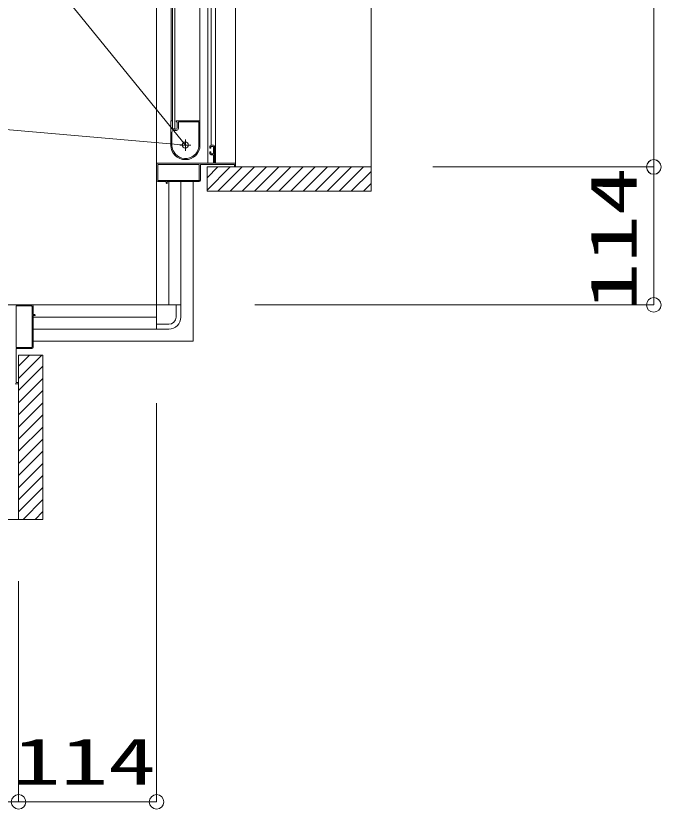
# Model space of a CAD drawing. Units: millimetres on the paper. Extents: x -305 to 305, y -152 to 152.
# Drawn here: x -169.22 to -142.68, y -0.68 to 31.96 of the extents above; entities that cross this region are included whole.
import ezdxf
from ezdxf.enums import TextEntityAlignment as Align

# ---------------------------------------------------------------- set-up
doc = ezdxf.new("R2010")
doc.units = ezdxf.units.MM
doc.linetypes.add('LONG_CHAIN', pattern=[21, 18, -1, 1, -1])
doc.linetypes.add('LONG_DOUBLE_CHAIN', pattern=[21.8, 18, -1, 0.6, -0.6, 0.6, -1])
doc.layers.add('0-0_0', color=7, linetype='Continuous', lineweight=9)
doc.layers.add('0-1_VIEW0001', color=7, linetype='Continuous', lineweight=9)
doc.styles.add('ＭＳ ゴシック', font='')
doc.styles.get('ＭＳ ゴシック').set_extended_font_data('MS Gothic')

# ---------------------------------------------------------------- blocks, each defined once
blk = doc.blocks.new('_ORIGIN')
at = {"layer": '0-0_0'}
blk.add_line((0, 0), (-1, 0), dxfattribs=at)
blk.add_circle((0, 0), 0.5, dxfattribs=at)

msp = doc.modelspace()

# ---------------------------------------------------------------- linework, layer by layer
at = {"layer": '0-1_VIEW0001'}
for p, q in [((-154.609, 65.347), (-154.609, 24.748)), ((-160.184, 25.898), (-160.184, 64.248)), ((-142.983, 63.803), (-142.983, 26.348)), ((-163.434, 19.073), (-163.434, 45.798)), ((-163.434, 45.798), (-163.434, 25.198)), ((-162.784, 43.648), (-162.784, 27.323)), ((-162.684, 43.648), (-162.684, 27.323)), ((-162.834, 43.323), (-162.834, 27.648)), ((-161.649, 26.648), (-161.649, 42.236)), ((-161.328, 25.898), (-161.328, 41.885)), ((-161.188, 26.648), (-161.188, 41.688)), ((-161.011, 25.898), (-161.011, 40.573)), ((-162.849, 27.633), (-162.849, 26.648)), ((-162.808, 27.648), (-162.834, 27.648)), ((-162.786, 27.627), (-162.795, 27.641)), ((-162.624, 27.619), (-162.624, 27.613)), ((-162.614, 27.641), (-162.622, 27.627)), ((-161.659, 27.648), (-162.601, 27.648)), ((-162.584, 27.573), (-162.584, 27.348)), ((-162.539, 27.588), (-162.539, 27.328)), ((-161.709, 27.598), (-162.529, 27.598)), ((-161.699, 26.574), (-161.699, 27.588)), ((-162.804, 27.178), (-162.804, 26.648)), ((-162.684, 27.323), (-162.784, 27.323)), ((-162.634, 27.298), (-162.759, 27.298)), ((-162.614, 27.253), (-162.729, 27.253)), ((-161.249, 26.598), (-161.249, 26.533)), ((-161.234, 26.518), (-161.214, 26.518)), ((-161.099, 26.648), (-161.199, 26.648)), ((-161.199, 26.533), (-161.199, 26.578)), ((-161.184, 26.593), (-161.114, 26.593)), ((-161.099, 26.578), (-161.099, 26.308)), ((-161.049, 25.913), (-161.049, 26.598)), ((-161.249, 26.353), (-161.249, 26.298)), ((-161.214, 26.368), (-161.234, 26.368)), ((-161.199, 26.308), (-161.199, 26.353)), ((-161.199, 26.248), (-161.114, 26.248)), ((-161.114, 26.293), (-161.184, 26.293)), ((-161.099, 26.233), (-161.099, 25.913)), ((-161.114, 25.898), (-163.409, 25.898)), ((-163.389, 25.833), (-163.389, 25.208)), ((-161.694, 25.848), (-163.374, 25.848)), ((-161.679, 25.208), (-161.679, 25.833)), ((-161.634, 25.198), (-161.634, 25.833)), ((-161.619, 25.848), (-160.249, 25.848)), ((-160.199, 25.898), (-161.034, 25.898)), ((-160.234, 25.833), (-160.234, 25.763)), ((-160.184, 25.763), (-160.184, 25.883)), ((-154.609, 25.748), (-161.359, 25.748)), ((-160.41, 25.748), (-161.359, 24.798)), ((-160.91, 25.748), (-161.359, 25.298)), ((-159.91, 25.748), (-160.909, 24.748)), ((-159.41, 25.748), (-160.409, 24.748)), ((-158.91, 25.748), (-159.909, 24.748)), ((-158.409, 25.748), (-159.409, 24.748)), ((-157.91, 25.748), (-158.909, 24.748)), ((-157.409, 25.748), (-158.409, 24.748)), ((-156.909, 25.748), (-157.909, 24.748)), ((-156.409, 25.748), (-157.409, 24.748)), ((-155.909, 25.748), (-156.909, 24.748)), ((-155.414, 25.748), (-156.414, 24.748)), ((-154.92, 25.748), (-155.919, 24.748)), ((-154.609, 25.563), (-155.425, 24.748)), ((-152.069, 25.748), (-142.983, 25.748)), ((-163.384, 25.148), (-163.049, 25.148)), ((-163.374, 25.193), (-161.694, 25.193)), ((-163.034, 25.133), (-163.034, 25.083)), ((-162.994, 25.083), (-162.994, 25.133)), ((-162.979, 25.148), (-161.684, 25.148)), ((-162.934, 20.073), (-162.934, 25.148)), ((-162.434, 25.148), (-162.434, 20.073)), ((-162.434, 20.073), (-162.434, 25.148)), ((-142.984, 20.673), (-142.984, 25.148)), ((-163.024, 25.073), (-163.004, 25.073)), ((-154.609, 25.068), (-154.93, 24.748)), ((-162.434, 20.073), (-186.659, 20.073)), ((-186.659, 20.073), (-168.559, 20.073)), ((-169.209, 18.333), (-169.209, 20.013)), ((-169.194, 20.028), (-168.569, 20.028)), ((-168.554, 20.013), (-168.554, 18.333)), ((-168.509, 20.023), (-168.509, 19.688)), ((-162.834, 20.073), (-162.434, 20.073)), ((-162.634, 20.073), (-162.634, 19.573)), ((-162.434, 20.073), (-162.434, 19.573)), ((-159.394, 20.073), (-142.984, 20.073)), ((-168.509, 19.618), (-168.509, 18.323)), ((-168.494, 19.673), (-168.444, 19.673)), ((-168.444, 19.633), (-168.494, 19.633)), ((-168.434, 19.663), (-168.434, 19.643)), ((-163.434, 19.573), (-168.509, 19.573)), ((-163.434, 19.073), (-163.434, 19.473)), ((-162.934, 19.273), (-163.434, 19.273)), ((-168.509, 19.073), (-163.434, 19.073)), ((-163.434, 19.073), (-168.509, 19.073)), ((-163.434, 19.073), (-162.934, 19.073)), ((-168.569, 18.318), (-169.194, 18.318)), ((-169.209, 18.258), (-169.209, 16.888)), ((-168.559, 18.273), (-169.194, 18.273)), ((-169.109, 11.248), (-169.109, 17.998)), ((-169.109, 17.048), (-168.159, 17.998)), ((-169.109, 17.548), (-168.659, 17.998)), ((-169.109, 16.548), (-168.109, 17.548)), ((-169.109, 16.048), (-168.109, 17.048)), ((-169.124, 16.823), (-169.244, 16.823)), ((-169.194, 16.873), (-169.124, 16.873)), ((-169.109, 15.548), (-168.109, 16.548)), ((-169.109, 15.048), (-168.109, 16.048)), ((-163.434, 16.033), (-163.434, -0.375)), ((-169.109, 14.548), (-168.109, 15.548)), ((-169.109, 14.048), (-168.109, 15.048)), ((-169.109, 13.548), (-168.109, 14.548)), ((-169.109, 13.048), (-168.109, 14.048)), ((-169.109, 12.548), (-168.109, 13.548)), ((-169.109, 12.053), (-168.109, 13.053)), ((-169.109, 11.558), (-168.109, 12.558)), ((-168.925, 11.248), (-168.109, 12.063)), ((-168.43, 11.248), (-168.109, 11.568)), ((-203.708, 11.248), (-168.109, 11.248)), ((-169.109, 8.708), (-169.109, -0.375)), ((-169.109, 8.708), (-169.109, -0.375)), ((-168.509, -0.375), (-164.034, -0.375))]:
    msp.add_line(p, q, dxfattribs=at)
at = {"layer": '0-1_VIEW0001', "linetype": 'LONG_DOUBLE_CHAIN'}
for p, q in [((-162.249, 26.648), (-173.01, 39.908)), ((-178.114, 28.036), (-162.249, 26.648)), ((-161.934, 25.148), (-161.934, 18.573)), ((-168.509, 18.573), (-161.934, 18.573))]:
    msp.add_line(p, q, dxfattribs=at)
at = {"layer": '0-1_VIEW0001', "linetype": 'LONG_CHAIN'}
for p, q in [((-162.249, 26.418), (-162.249, 26.878)), ((-162.019, 26.648), (-162.479, 26.648))]:
    msp.add_line(p, q, dxfattribs=at)
at = {"layer": '0-1_VIEW0001', "color": 5}
for p, q in [((-161.359, 25.748), (-154.609, 25.748)), ((-169.109, 17.998), (-169.109, 11.248))]:
    msp.add_line(p, q, dxfattribs=at)
at = {"layer": '0-1_VIEW0001'}
for points in [[(-154.609, 24.748), (-161.359, 24.748), (-161.359, 25.749)], [(-168.109, 11.248), (-168.109, 17.998), (-169.11, 17.998)]]:
    msp.add_lwpolyline(points, dxfattribs=at)
msp.add_circle((-162.249, 26.648), 0.125, dxfattribs=at)
at = {"layer": '0-1_VIEW0001', "linetype": 'LONG_DOUBLE_CHAIN'}
msp.add_arc((-162.249, 29.148), 15.925, 90, 183.9973, dxfattribs=at)
at = {"layer": '0-1_VIEW0001'}
for centre, radius, start, end in [((-162.834, 27.633), 0.015, 90, 180), ((-162.808, 27.633), 0.015, 30.9638, 90), ((-162.799, 27.619), 0.015, 0, 30.9638), ((-162.609, 27.619), 0.015, 149.0362, 180), ((-162.609, 27.613), 0.015, 180, 270), ((-162.601, 27.633), 0.015, 90, 149.0362), ((-162.609, 27.573), 0.025, 0, 90), ((-162.529, 27.588), 0.01, 90, 180), ((-161.709, 27.588), 0.01, 0, 90), ((-161.659, 27.638), 0.01, 0, 90), ((-162.729, 27.178), 0.075, 90, 180), ((-162.759, 27.323), 0.025, 180, 270), ((-162.634, 27.348), 0.05, 270, 0), ((-162.614, 27.328), 0.075, 270, 0), ((-162.249, 26.648), 0.6, 180, 0), ((-162.249, 26.648), 0.555, 180, 352.2329), ((-161.709, 26.574), 0.01, 352.2329, 0), ((-161.664, 26.748), 0.015, 0, 2.6935), ((-161.199, 26.598), 0.05, 90, 180), ((-161.234, 26.533), 0.015, 180, 270), ((-161.214, 26.533), 0.015, 270, 0), ((-161.184, 26.578), 0.015, 90, 180), ((-161.114, 26.578), 0.015, 0, 90), ((-161.099, 26.598), 0.05, 0, 90), ((-161.234, 26.353), 0.015, 90, 180), ((-161.199, 26.298), 0.05, 180, 270), ((-161.214, 26.353), 0.015, 0, 90), ((-161.184, 26.308), 0.015, 180, 270), ((-161.114, 26.308), 0.015, 270, 0), ((-161.114, 26.233), 0.015, 0, 90), ((-163.409, 25.873), 0.025, 90, 180), ((-163.374, 25.833), 0.015, 90, 180), ((-161.694, 25.833), 0.015, 0, 90), ((-161.619, 25.833), 0.015, 90, 180), ((-161.114, 25.913), 0.015, 270, 0), ((-161.034, 25.913), 0.015, 180, 270), ((-160.249, 25.833), 0.015, 0, 90), ((-160.199, 25.883), 0.015, 0, 90), ((-160.219, 25.763), 0.015, 180, 270), ((-160.199, 25.763), 0.015, 270, 0), ((-163.384, 25.198), 0.05, 180, 270), ((-163.374, 25.208), 0.015, 180, 270), ((-163.049, 25.133), 0.015, 0, 90), ((-162.979, 25.133), 0.015, 90, 180), ((-161.694, 25.208), 0.015, 270, 0), ((-161.684, 25.198), 0.05, 270, 0), ((-163.024, 25.083), 0.01, 180, 270), ((-163.004, 25.083), 0.01, 270, 0), ((-169.194, 20.013), 0.015, 90, 180), ((-168.569, 20.013), 0.015, 0, 90), ((-168.559, 20.023), 0.05, 0, 90), ((-168.494, 19.688), 0.015, 180, 270), ((-168.494, 19.618), 0.015, 90, 180), ((-168.444, 19.663), 0.01, 0, 90), ((-168.444, 19.643), 0.01, 270, 0), ((-162.934, 19.573), 0.5, 270, 0), ((-162.934, 19.573), 0.3, 270, 0), ((-169.194, 18.333), 0.015, 180, 270), ((-168.569, 18.333), 0.015, 270, 0), ((-168.559, 18.323), 0.05, 270, 0), ((-169.194, 18.258), 0.015, 90, 180), ((-169.194, 16.888), 0.015, 180, 270), ((-169.124, 16.858), 0.015, 0, 90), ((-169.124, 16.838), 0.015, 270, 0)]:
    msp.add_arc(centre, radius, start, end, dxfattribs=at)

# ---------------------------------------------------------------- block references
at = {"layer": '0-1_VIEW0001', "xscale": 0.6, "yscale": 0.6}
for p, rotation in [((-142.983, 25.748), 270), ((-142.984, 25.748), 90), ((-142.984, 20.073), 270), ((-169.109, -0.375), 180)]:
    msp.add_blockref('_ORIGIN', p, dxfattribs=dict(at, rotation=rotation))
for p in [(-169.109, -0.375), (-163.434, -0.375)]:
    msp.add_blockref('_ORIGIN', p, dxfattribs=at)

# ---------------------------------------------------------------- texts
at = {"layer": '0-1_VIEW0001', "style": 'ＭＳ ゴシック', "width": 1.5}
msp.add_text('114', height=1.921, rotation=90, dxfattribs=at).set_placement((-143.114, 19.84), align=Align.BOTTOM_LEFT)
msp.add_text('114', height=1.921, dxfattribs=at).set_placement((-169.343, -0.245), align=Align.BOTTOM_LEFT)

doc.saveas('drawing.dxf')
